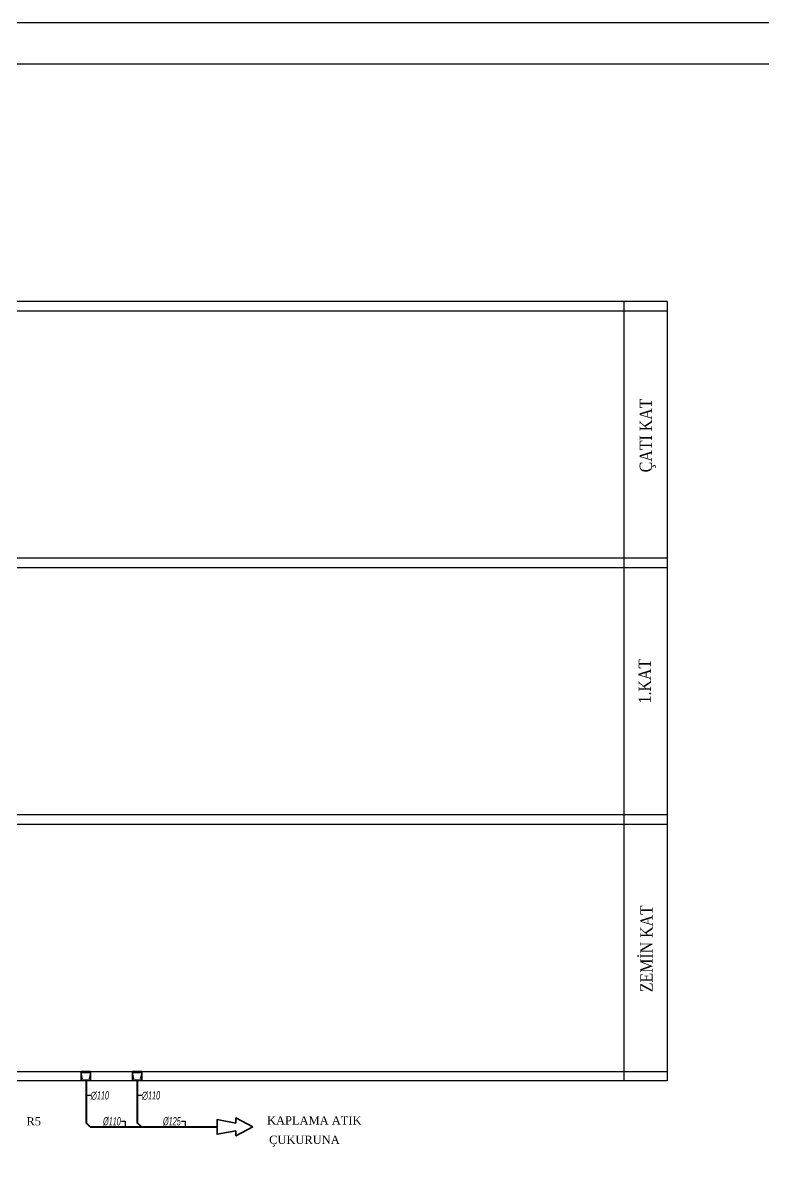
# Model space of a CAD drawing. Header units: centimetres. Extents: x 372964 to 529194, y 28783 to 59011.
# Drawn here: x 521997 to 523791, y 56241 to 59011 of the extents above; entities that cross this region are included whole.
import ezdxf
from ezdxf.enums import TextEntityAlignment as Align

# ---------------------------------------------------------------- set-up
doc = ezdxf.new("R2010")
doc.units = ezdxf.units.CM
for name, color, linetype, lineweight in [('0-KRCN-ANTET', 71, 'Continuous', 30), ('0-KRCN-SHT-02CIHAZ', 132, 'Continuous', 25), ('0-KRCN-SHT-PİSSU-BORU', 220, 'PISSU_LINE50', 40), ('0-KRCN-SHT-ROGAR', 151, 'Continuous', 35), ('0-KRCN-SHT-SÜZGEÇBANYO', 171, 'Continuous', 35), ('0-KRCN-SHT-YAZI-ÇAP-PİSSU', 41, 'Continuous', 30), ('0-KRCN-Z-ANTET', 71, 'Continuous', 30)]:
    doc.layers.add(name, color=color, linetype=linetype, lineweight=lineweight)
doc.styles.add('BAYBURT XREF$0$TIMES', font='times.ttf')
doc.styles.add('MUF', font='isocpeur.ttf')
doc.styles.add('YAZI', font='times.ttf')
doc.styles.add('ÇAP-2', font='ARIALNBI.TTF')
doc.linetypes.add('PISSU_LINE50', pattern='A,50,-10,["C",MUF,S=10,R=0,X=1,Y=-5],0', length=60)

# ---------------------------------------------------------------- blocks, each defined once
blk = doc.blocks.new('0-MEK-SHT-ZKLN-SÜZGEÇ BANYO')
at = {"layer": '0-KRCN-SHT-SÜZGEÇBANYO', "color": 120, "lineweight": 20}
for p, q in [((-7.5, -1.7), (-5.2, -11.4)), ((-7.5, -1.7), (7.5, -1.7)), ((5.3, -11.4), (7.5, -1.7))]:
    blk.add_line(p, q, dxfattribs=at)
at = {"layer": '0-KRCN-SHT-SÜZGEÇBANYO'}
blk.add_lwpolyline([(-7.5, 0), (-7.5, -14), (7.5, -14), (7.5, 0)], close=True, dxfattribs=at)

msp = doc.modelspace()

# ---------------------------------------------------------------- linework, layer by layer
at = {"layer": '0-KRCN-SHT-02CIHAZ', "color": 8}
for p, q in [((523558.771, 58335.55), (503312.649, 58335.55)), ((503312.649, 58313.05), (523558.771, 58313.05)), ((523453.771, 58335.55), (523453.771, 56445.55)), ((523558.771, 58335.55), (523558.771, 56445.55)), ((523558.771, 57713.05), (503312.649, 57713.05)), ((503312.649, 57690.55), (523558.771, 57690.55)), ((523558.771, 57090.55), (503312.649, 57090.55)), ((503312.649, 57068.05), (523558.771, 57068.05)), ((503312.649, 56468.05), (523558.771, 56468.05)), ((523558.771, 56445.55), (503312.649, 56445.55))]:
    msp.add_line(p, q, dxfattribs=at)
at = {"layer": '0-KRCN-SHT-PİSSU-BORU', "color": 2}
for p, q in [((522149.901, 56447.05), (522149.901, 56343.981)), ((522273.946, 56447.05), (522273.946, 56343.981)), ((522159.901, 56333.981), (522149.901, 56343.981)), ((522283.946, 56333.981), (522273.946, 56343.981)), ((522159.901, 56333.981), (522467.391, 56333.981))]:
    msp.add_line(p, q, dxfattribs=at)
at = {"layer": '0-KRCN-SHT-ROGAR'}
msp.add_lwpolyline([(522554.063, 56334.013), (522512.731, 56312.377), (522512.75, 56324.288), (522467.391, 56316.108), (522467.391, 56351.855), (522512.752, 56343.266), (522512.731, 56355.65), (522554.063, 56334.013)], dxfattribs=at)
at = {"layer": '0-KRCN-SHT-YAZI-ÇAP-PİSSU', "linetype": 'Continuous'}
for p, q in [((522160.991, 56409.904), (522149.901, 56409.904)), ((522285.036, 56409.904), (522273.946, 56409.904)), ((522235.938, 56347.615), (522244.376, 56347.615)), ((522244.376, 56347.615), (522244.376, 56333.981)), ((522381.306, 56347.615), (522389.744, 56347.615)), ((522389.744, 56347.615), (522389.744, 56333.981))]:
    msp.add_line(p, q, dxfattribs=at)
at = {"layer": '0-KRCN-Z-ANTET'}
for points in [[(405464.066, 50011.261), (529193.918, 50011.261), (529193.918, 59011.261), (405464.066, 59011.261)], [(503064.066, 50111.261), (527003.918, 50111.261), (527003.918, 58911.261), (503064.066, 58911.261)]]:
    msp.add_lwpolyline(points, close=True, dxfattribs=at)

# ---------------------------------------------------------------- block references
at = {"layer": '0-KRCN-SHT-SÜZGEÇBANYO', "xscale": -1.5, "yscale": 1.5, "zscale": 1.5}
for p in [(522149.468, 56468.05), (522273.513, 56468.05)]:
    msp.add_blockref('0-MEK-SHT-ZKLN-SÜZGEÇ BANYO', p, dxfattribs=at)

# ---------------------------------------------------------------- texts
at = {"layer": '0-KRCN-ANTET', "style": 'BAYBURT XREF$0$TIMES', "width": 0.85}
for s, p in [('ÇATI KAT', (523511.63, 58010.748)), ('1.KAT', (523504.65, 57414.82)), ('ZEMİN KAT', (523504.65, 56766.033))]:
    msp.add_text(s, height=30, rotation=90, dxfattribs=at).set_placement(p, align=Align.MIDDLE)
at = {"layer": '0-KRCN-SHT-ROGAR', "style": 'YAZI'}
for s, p in [('R5', (522022.953, 56347.643)), ('KAPLAMA ATIK ', (522706.89, 56349.851)), ('ÇUKURUNA', (522679.276, 56299.63))]:
    msp.add_text(s, height=20, dxfattribs=at).set_placement(p, align=Align.MIDDLE)
at = {"layer": '0-KRCN-SHT-YAZI-ÇAP-PİSSU', "linetype": 'Continuous', "style": 'ÇAP-2', "width": 0.7}
for p in [(522160.996, 56400.562), (522285.041, 56400.562)]:
    msp.add_text('∅110', height=20, dxfattribs=at).set_placement(p)
for s, p in [('%%C110', (522233.943, 56347.661)), ('%%C125', (522379.311, 56347.661))]:
    msp.add_text(s, height=20, dxfattribs=at).set_placement(p, align=Align.MIDDLE_RIGHT)

doc.saveas('drawing.dxf')
